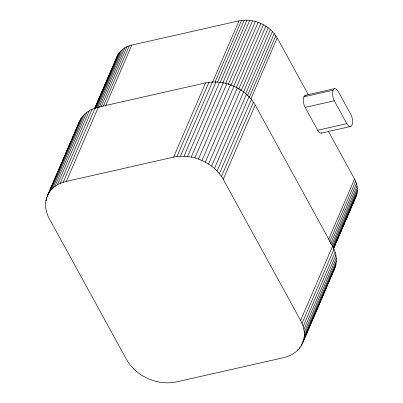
<?xml version="1.0" encoding="UTF-8"?>
<svg xmlns="http://www.w3.org/2000/svg" width="403" height="403" viewBox="0 0 403 403"><rect width="100%" height="100%" fill="white"/><g stroke="black" fill="none" stroke-linecap="round" stroke-linejoin="round"><path stroke-width="0.6" d="M45.877 200.865C44.854 206.966 46.365 213.252 49.297 218.633L126.688 359.788C136.335 376.568 157.402 385.842 176.312 381.938L283.541 357.688C291.399 355.955 298.925 351.144 302.356 343.658L334.334 269.406C337.749 261.985 336.475 253.185 332.586 246.203L255.2 105.047C245.553 88.267 224.481 78.988 205.57 82.897L98.347 107.148C90.489 108.875 82.963 113.691 79.532 121.177L47.554 195.425L45.877 200.865L46.617 199.137M302.356 343.658C305.771 336.233 304.497 327.438 300.613 320.456L223.222 179.295C213.575 162.52 192.503 153.241 173.592 157.145L66.369 181.395C58.511 183.128 50.985 187.944 47.554 195.425M333.402 249.145L355.904 196.896C358.534 191.183 357.557 184.418 354.564 179.048L328.264 131.076M116.14 59.543C117.55 51.952 124.497 46.612 131.771 45.101L238.999 20.85C253.547 17.848 269.753 24.986 277.173 37.892L308.31 94.685M78.52 123.832L79.532 121.177M46.541 198.085L78.273 124.406M48.909 192.921L80.882 118.668M50.582 190.589L82.56 116.341M52.571 188.458L84.544 114.205M54.843 186.544L86.821 112.291M57.387 184.866L89.365 110.613M60.173 183.441L92.151 109.188M94.554 108.714L117.303 55.891M94.76 108.462L116.522 57.936M95.098 107.933L118.341 53.967M63.175 182.277L95.153 108.029M95.4 108.437L119.631 52.173M96.433 107.949L121.157 50.531M97.687 107.621L122.91 49.06M66.369 181.395L98.347 107.148M99.148 107.48L124.865 47.771M101.294 106.382L127.01 46.672M103.354 106.065L129.318 45.781M105.561 105.959L131.771 45.101M173.592 157.145L205.57 82.897M176.942 156.55L208.92 82.298M180.413 156.243L212.391 81.995M212.542 82.283L238.999 20.85M215.116 81.824L241.573 20.392M183.975 156.233L215.953 81.985M217.539 82.167L244.243 20.16M187.596 156.52L219.575 82.267M220.28 82.157L246.984 20.15M222.819 82.947L249.769 20.367M191.239 157.094L223.212 82.847M225.62 83.396L252.57 20.815M194.866 157.961L226.844 83.708M228.163 84.63L255.361 21.475M198.447 159.099L230.42 84.852M230.919 85.512L258.116 22.356M233.609 86.595L260.806 23.439M201.943 160.51L233.921 86.257M236.208 87.874L263.406 24.719M205.323 162.172L237.302 87.919M238.697 89.335L265.894 26.18M208.558 164.071L240.536 89.819M241.291 90.388L268.242 27.807M211.61 166.192L270.428 29.59M245.729 93.516L272.433 31.51M214.451 168.509L246.429 94.257M247.533 95.551L274.236 33.545M217.061 171.003L249.039 96.75M249.366 97.113L275.823 35.681M250.963 98.75L277.173 37.892M219.403 173.648L251.381 99.4M221.464 176.423L253.442 102.171M223.222 179.295L255.2 105.047M328.601 239.332L354.564 179.048M329.704 241.599L355.668 181.315M330.551 243.901L356.514 183.612M331.629 245.064L357.093 185.929M332.43 246.218L357.406 188.231M300.613 320.456L332.586 246.203M332.959 247.336L357.436 190.498M333.462 247.83L357.199 192.715M333.598 248.198L344.233 223.514M344.726 222.365L350.66 208.583M351.154 207.434L354.62 199.399M333.442 248.822L356.685 194.856M302.043 323.402L334.022 249.15M303.147 326.39L335.125 252.142M303.902 329.397L335.875 255.144M304.3 332.389L336.278 258.142M297.338 350.625L297.837 349.477M304.346 335.341L336.324 261.089M299.323 348.494L299.822 347.346M304.033 338.223L336.011 263.97M301.001 346.162L304.718 337.533M305.217 336.379L309.927 325.443M310.421 324.294L311.166 322.566M311.66 321.413L315.131 313.358M315.63 312.204L316.37 310.476M316.869 309.328L317.609 307.6M318.108 306.446L318.849 304.723M319.347 303.57L322.073 297.238M322.566 296.089L325.297 289.757M325.79 288.603L327.276 285.153M327.775 283.999L328.516 282.271M329.014 281.123L332.485 273.063M303.368 341.003L335.346 266.751M354.867 198.825L355.904 196.896M332.979 271.914L334.334 269.406M305.328 95.294L334.475 88.705M303.892 96.821L333.039 90.227A7.687 3.511 77.3 0 1 338.293 91.526L350.817 114.366A7.687 3.511 77.3 0 1 352.071 124.945A7.687 3.511 77.3 0 1 346.817 123.65L317.67 130.24L305.152 107.4A7.687 3.511 77.3 0 1 303.373 99.047A7.687 3.511 77.3 0 1 306.26 95.279M305.152 107.4L334.299 100.81L346.817 123.65M321.493 133.066L350.635 126.471M334.299 100.81A7.687 3.511 77.3 0 1 333.039 90.227M321.911 132.864A7.687 3.511 77.3 0 1 317.67 130.24"/></g></svg>
